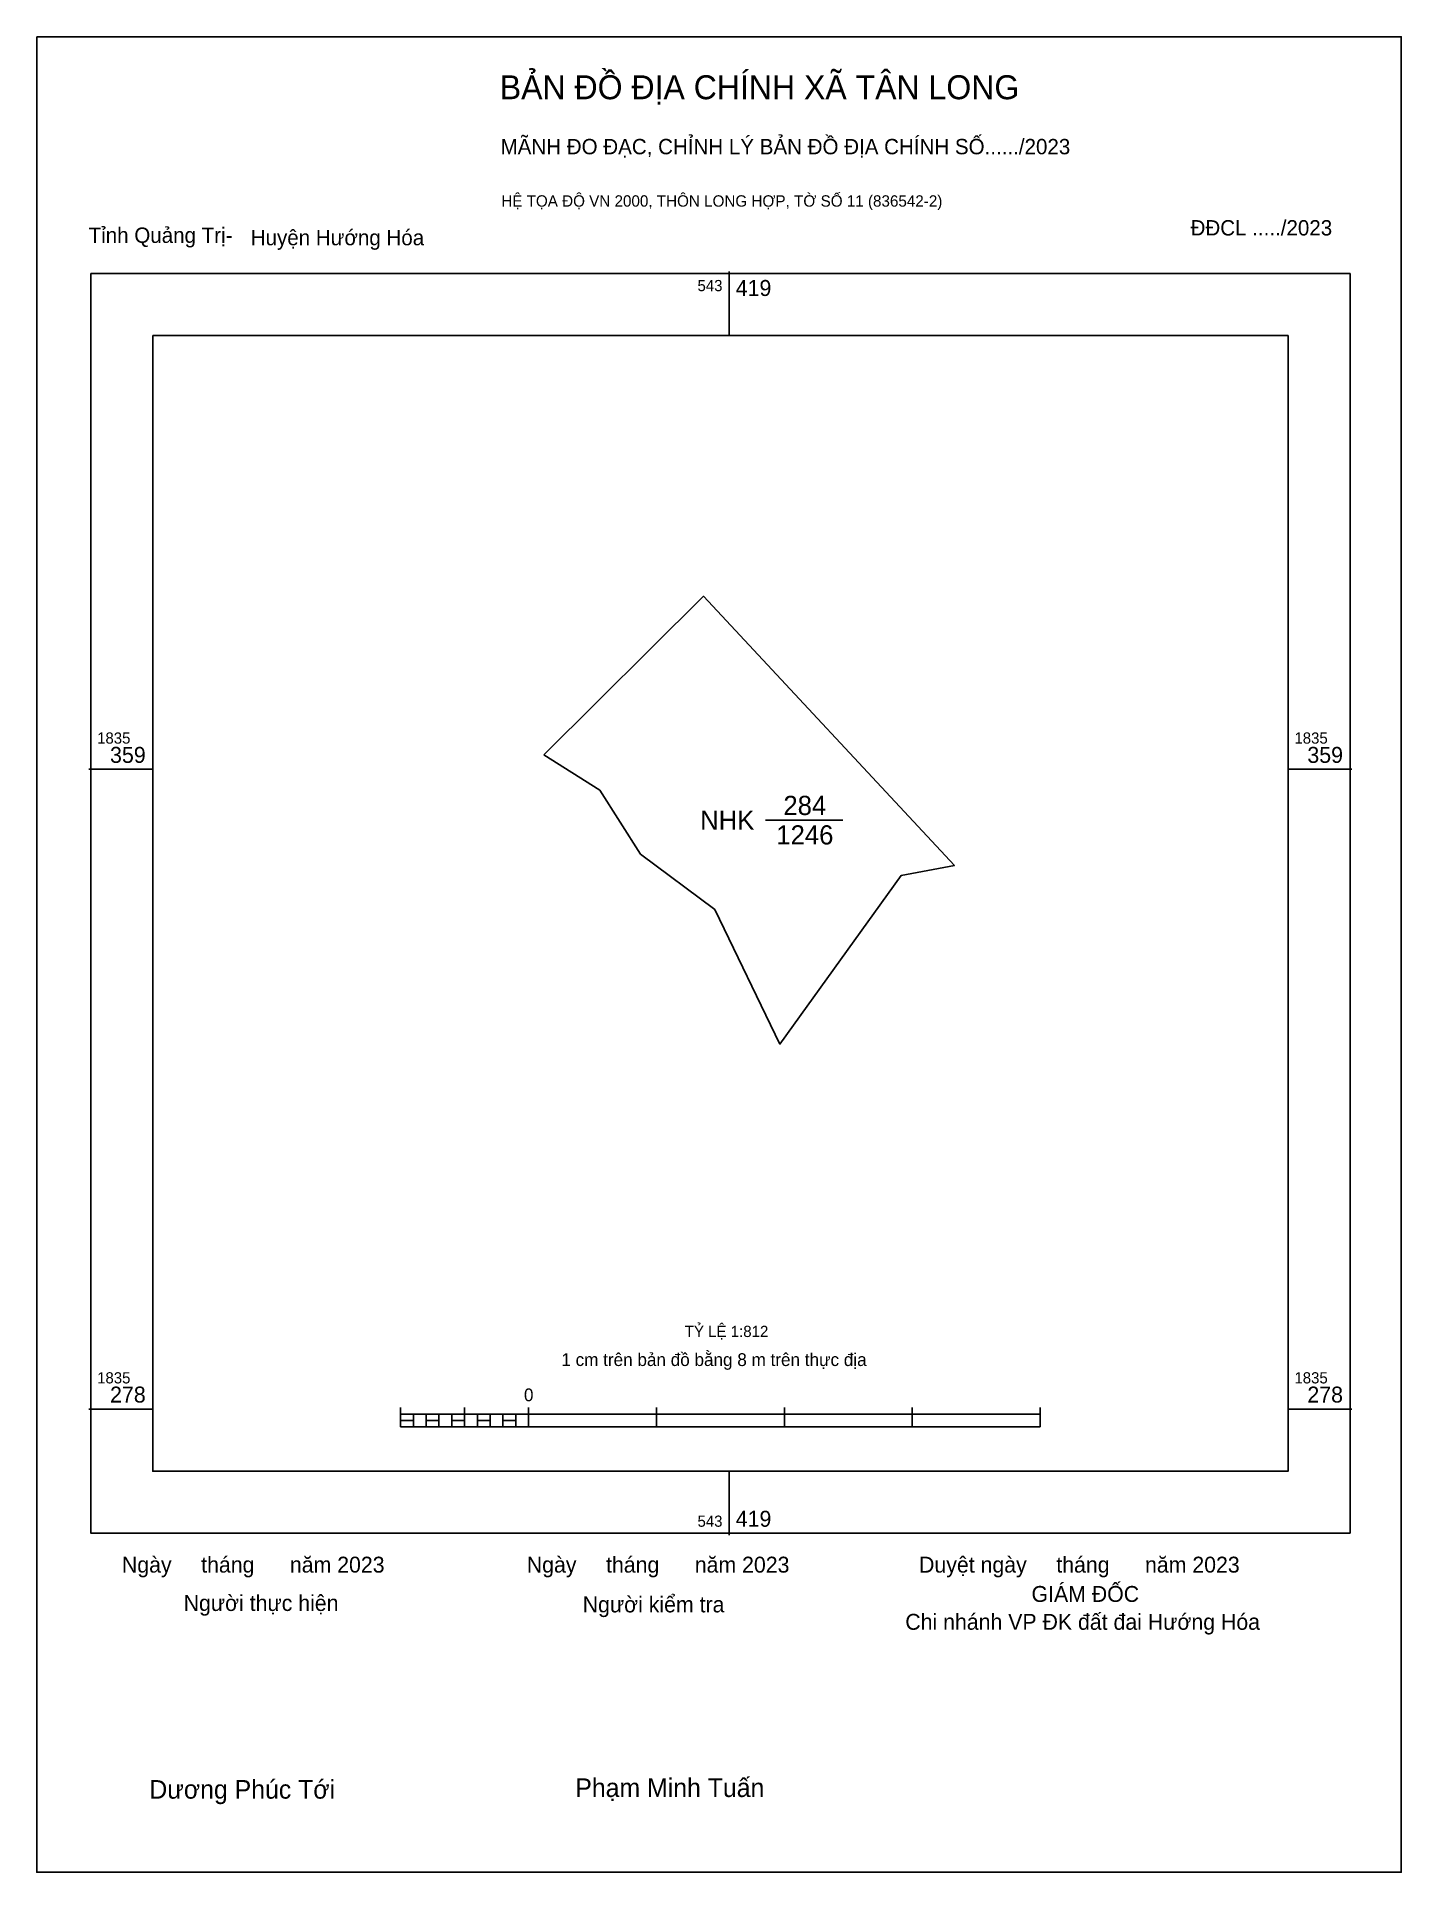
# Model space of a CAD drawing. Extents: x 543331 to 543504, y 1835220 to 1835453.
import ezdxf

# ---------------------------------------------------------------- set-up
doc = ezdxf.new("R2010")
doc.units = 0
for name, color, linetype in [('Level 10', 7, 'Continuous'), ('Level 13', 7, 'Continuous'), ('Level 15', 7, 'Continuous'), ('Level 6', 7, 'Continuous'), ('Level 62', 7, 'Continuous'), ('Level 63', 7, 'Continuous'), ('Level 9', 7, 'Continuous')]:
    doc.layers.add(name, color=color, linetype=linetype)

msp = doc.modelspace()

# ---------------------------------------------------------------- linework, layer by layer
at = {"layer": 'Level 10'}
msp.add_lwpolyline([(543395.6, 1835361.39), (543415.87, 1835381.54), (543447.74, 1835347.37), (543440.97, 1835346.08), (543425.57, 1835324.68), (543417.29, 1835341.78), (543407.89, 1835348.8), (543402.7, 1835356.92)], close=True, dxfattribs=at)
at = {"layer": 'Level 15'}
msp.add_lwpolyline([(543331.19, 1835452.58), (543504.49, 1835452.58), (543504.49, 1835219.52), (543331.19, 1835219.52)], close=True, dxfattribs=at)
at = {"layer": 'Level 62'}
msp.add_lwpolyline([(543345.92, 1835414.64), (543490.11, 1835414.64), (543490.11, 1835270.45), (543345.92, 1835270.45)], close=True, dxfattribs=at)
at = {"layer": 'Level 63'}
for p, q in [((543419.14, 1835422.76), (543419.14, 1835414.64)), ((543337.8, 1835359.57), (543345.92, 1835359.57)), ((543490.11, 1835359.57), (543498.23, 1835359.57)), ((543337.8, 1835278.34), (543345.92, 1835278.34)), ((543377.4, 1835278.52), (543377.4, 1835276.08)), ((543377.4, 1835277.7), (543458.63, 1835277.7)), ((543379.03, 1835277.7), (543379.03, 1835276.08)), ((543380.65, 1835277.7), (543380.65, 1835276.08)), ((543382.27, 1835277.7), (543382.27, 1835276.08)), ((543383.9, 1835277.7), (543383.9, 1835276.08)), ((543385.52, 1835278.52), (543385.52, 1835276.08)), ((543385.52, 1835277.7), (543385.52, 1835276.08)), ((543387.15, 1835277.7), (543387.15, 1835276.08)), ((543388.77, 1835277.7), (543388.77, 1835276.08)), ((543390.4, 1835277.7), (543390.4, 1835276.08)), ((543392.02, 1835277.7), (543392.02, 1835276.08)), ((543393.65, 1835278.52), (543393.65, 1835276.08)), ((543393.65, 1835277.7), (543393.65, 1835276.08)), ((543409.89, 1835278.52), (543409.89, 1835276.08)), ((543426.14, 1835278.52), (543426.14, 1835276.08)), ((543442.38, 1835278.52), (543442.38, 1835276.08)), ((543458.63, 1835278.52), (543458.63, 1835276.08)), ((543490.11, 1835278.34), (543498.23, 1835278.34)), ((543377.4, 1835276.08), (543458.63, 1835276.08)), ((543419.14, 1835270.45), (543419.14, 1835262.33))]:
    msp.add_line(p, q, dxfattribs=at)
for points in [[(543338.05, 1835422.51), (543497.98, 1835422.51), (543497.98, 1835262.58), (543338.05, 1835262.58)], [(543377.4, 1835276.89), (543379.03, 1835276.89), (543379.03, 1835276.08), (543377.4, 1835276.08)], [(543377.4, 1835276.89), (543379.03, 1835276.89), (543379.03, 1835276.08), (543377.4, 1835276.08)], [(543380.65, 1835276.89), (543382.27, 1835276.89), (543382.27, 1835276.08), (543380.65, 1835276.08)], [(543383.9, 1835276.89), (543385.52, 1835276.89), (543385.52, 1835276.08), (543383.9, 1835276.08)], [(543387.15, 1835276.89), (543388.77, 1835276.89), (543388.77, 1835276.08), (543387.15, 1835276.08)], [(543390.4, 1835276.89), (543392.02, 1835276.89), (543392.02, 1835276.08), (543390.4, 1835276.08)]]:
    msp.add_lwpolyline(points, close=True, dxfattribs=at)
at = {"layer": 'Level 9'}
msp.add_line((543423.76, 1835353.11), (543433.55, 1835353.11), dxfattribs=at)

# ---------------------------------------------------------------- texts
at = {"layer": 'Level 13'}
for s, p in [('284', (543426.02, 1835353.76)), ('NHK', (543415.45, 1835351.89)), ('1246', (543425.12, 1835350.02))]:
    msp.add_text(s, height=2.437, dxfattribs=at).set_placement(p)
at = {"layer": 'Level 6'}
msp.add_text('TỶ LỆ 1:812', height=1.4279, dxfattribs=at).set_placement((543413.49, 1835287.48))
at = {"layer": 'Level 63'}
for s, height, p in [('BẢN ĐỒ ĐỊA CHÍNH XÃ TÂN LONG', 3.0409, (543390, 1835444.64)), ('MÃNH ĐO ĐẠC, CHỈNH LÝ BẢN ĐỒ ĐỊA CHÍNH SỐ....../2023', 1.9513, (543390.1, 1835437.65)), ('HỆ TỌA ĐỘ VN 2000, THÔN LONG HỢP, TỜ SỐ 11 (836542-2)', 1.4444, (543390.19, 1835431)), ('543', 1.422, (543415.11, 1835420.27)), ('419', 2.031, (543419.96, 1835419.66)), ('1835', 1.422, (543338.86, 1835362.82)), ('1835', 1.422, (543490.92, 1835362.82)), ('359', 2.031, (543340.5, 1835360.38)), ('359', 2.031, (543492.56, 1835360.38)), ('1 cm trên bản đồ bằng 8 m trên thực địa', 1.6246, (543397.82, 1835283.8)), ('1835', 1.422, (543338.86, 1835281.59)), ('1835', 1.422, (543490.92, 1835281.59)), ('278', 2.031, (543340.5, 1835279.16)), ('0', 1.62, (543393.07, 1835279.33)), ('278', 2.031, (543492.56, 1835279.16)), ('543', 1.422, (543415.11, 1835263.39)), ('419', 2.031, (543419.96, 1835263.39)), ('Ngày     tháng      năm 2023', 2.0212, (543342.01, 1835257.57)), ('Ngày     tháng      năm 2023', 2.0212, (543393.43, 1835257.57)), ('Duyệt ngày     tháng      năm 2023', 2.0212, (543443.25, 1835257.57)), ('Người thực hiện', 2.0212, (543349.85, 1835252.7)), ('Người kiểm tra', 2.0212, (543400.53, 1835252.52)), ('GIÁM ĐỐC', 2.021, (543457.53, 1835253.85)), ('Chi nhánh VP ĐK đất đai Hướng Hóa', 2.0212, (543441.5, 1835250.31)), ('Dương Phúc Tới', 2.3576, (543345.49, 1835228.87)), ('Phạm Minh Tuấn', 2.3576, (543399.59, 1835229.08))]:
    msp.add_text(s, height=height, dxfattribs=at).set_placement(p)
at = {"layer": 'Level 9'}
for s, p in [('ĐĐCL ...../2023', (543477.73, 1835427.34)), ('Tỉnh Quảng Trị-', (543337.78, 1835426.4)), ('Huyện Hướng Hóa', (543358.37, 1835426.1))]:
    msp.add_text(s, height=1.9513, dxfattribs=at).set_placement(p)

doc.saveas('drawing.dxf')
